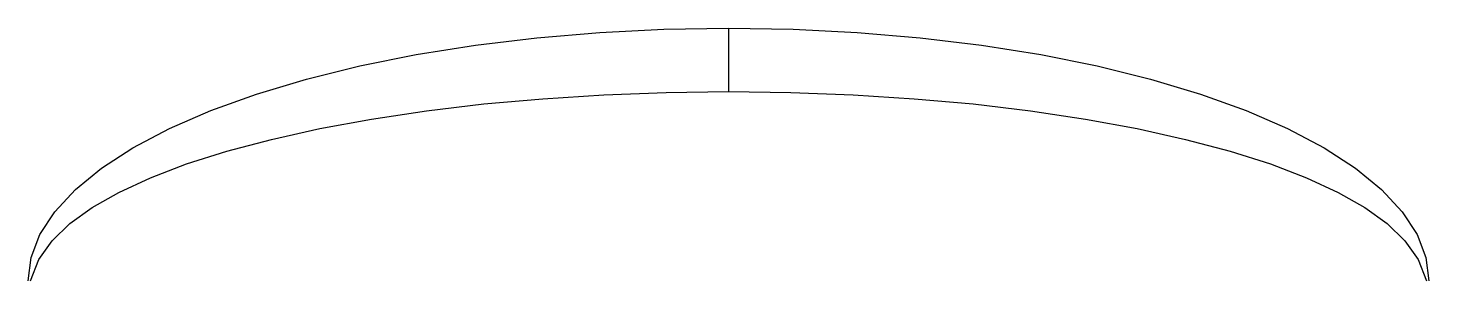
# Model space of a CAD drawing. Header units: millimetres. Extents: x -529 to 529, y 448 to 638.
import ezdxf

# ---------------------------------------------------------------- set-up
doc = ezdxf.new("R2010")
doc.units = ezdxf.units.MM

msp = doc.modelspace()

# ---------------------------------------------------------------- linework, layer by layer
at = {"color": 1}
msp.add_line((0, 638.5), (0, 590.5), dxfattribs=at)
at = {"color": 5}
msp.add_lwpolyline([(-529.4, 447.6), (-527.1, 465.2), (-520.4, 482.7), (-509.2, 499.9), (-493.6, 516.6), (-473.9, 532.7), (-450.1, 548.1), (-422.5, 562.7), (-391.2, 576.2), (-356.6, 588.7), (-319, 599.9), (-278.7, 609.9), (-236, 618.5), (-191.2, 625.6), (-144.9, 631.2), (-97.3, 635.2), (-48.8, 637.7), (0, 638.5), (48.8, 637.7), (97.3, 635.2), (144.9, 631.2), (191.2, 625.6), (236, 618.5), (278.7, 609.9), (319, 599.9), (356.6, 588.7), (391.2, 576.2), (422.5, 562.7), (450.1, 548.1), (473.9, 532.7), (493.6, 516.6), (509.2, 499.9), (520.4, 482.7), (527.1, 465.2), (529.4, 447.6)], dxfattribs=at)
at = {"color": 3}
msp.add_lwpolyline([(-527.5, 447.6), (-521.2, 463.7), (-511.2, 477.9), (-497.8, 490.9), (-481, 503), (-460.7, 514.5), (-436.9, 525.5), (-409.7, 535.9), (-379.1, 545.6), (-345.4, 554.5), (-308.9, 562.6), (-269.7, 569.8), (-228.3, 576), (-185, 581.2), (-140.2, 585.2), (-94.1, 588.1), (-47.2, 589.9), (0, 590.5), (47.2, 589.9), (94.1, 588.1), (140.2, 585.2), (185, 581.2), (228.3, 576), (269.7, 569.8), (308.9, 562.6), (345.4, 554.5), (379.1, 545.6), (409.7, 535.9), (436.9, 525.5), (460.7, 514.5), (481, 503), (497.8, 490.9), (511.2, 477.9), (521.2, 463.7), (527.5, 447.6)], dxfattribs=at)

doc.saveas('drawing.dxf')
